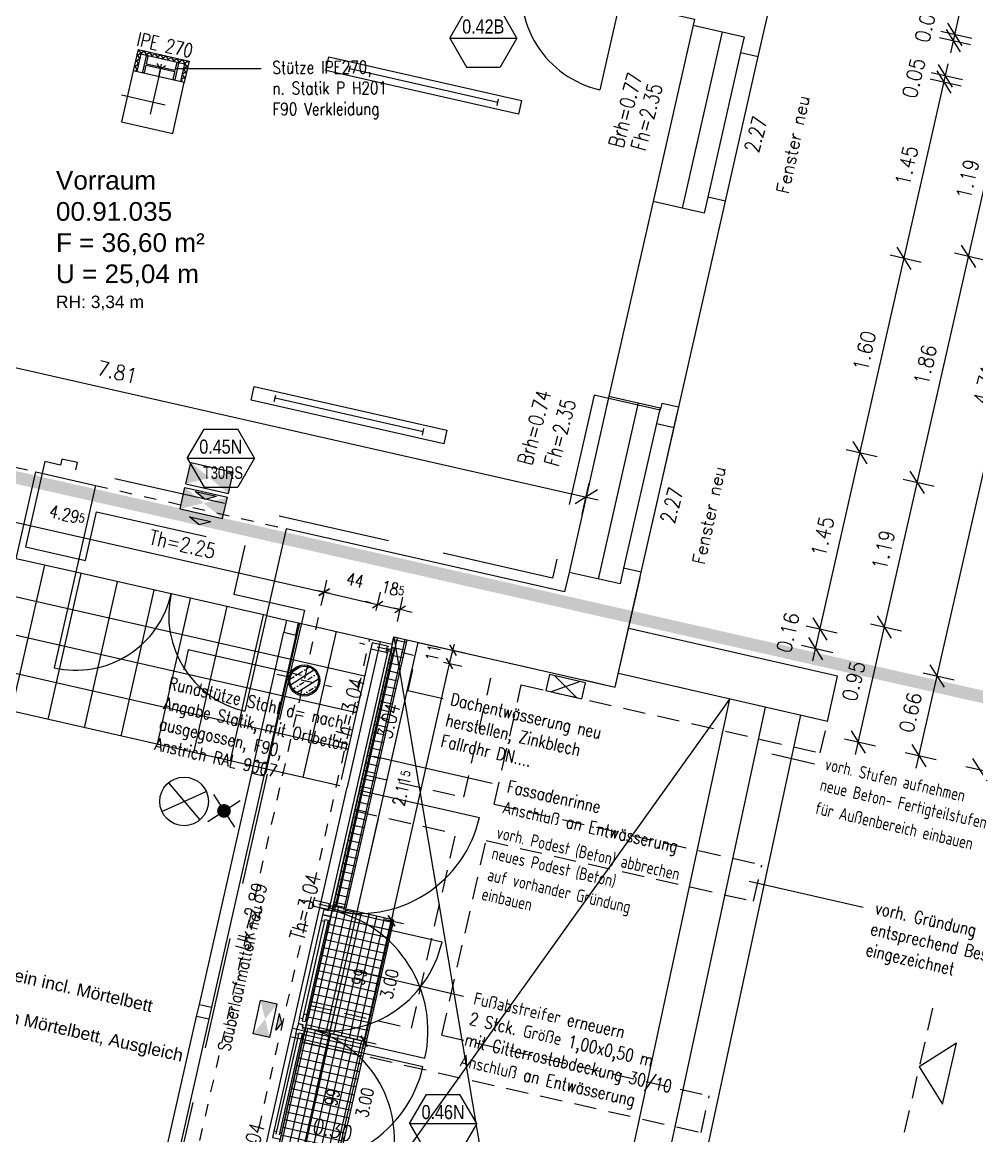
# Model space of a CAD drawing. Header units: metres. Extents: x -7 to 99688, y -10762 to -90.
# Drawn here: x 90.15 to 97.81, y -129.56 to -120.63 of the extents above; entities that cross this region are included whole.
import ezdxf
from ezdxf.enums import TextEntityAlignment as Align

# ---------------------------------------------------------------- set-up
doc = ezdxf.new("R2010")
doc.units = ezdxf.units.M
doc.header["$LTSCALE"] = 0.03
for name, pattern in [('AUSGEZOGEN', [0]), ('DOT', [0]), ('GESTRICHELT', [9, 6, -3]), ('GESTRICHELT2', [4.5, 3, -1.5]), ('STRICHPUNKT', [24, 12, -6, 0, -6])]:
    doc.linetypes.add(name, pattern=pattern)
doc.layers.get('0').update_dxf_attribs({"linetype": 'CONTINUOUS'})
doc.layers.get('Defpoints').update_dxf_attribs({"linetype": 'CONTINUOUS'})
for name, color, linetype in [('A_abriss', 44, '_ABBRUCH'), ('A_ACHSEN', 1, 'STRICHPUNKT'), ('A_ansicht', 9, 'CONTINUOUS'), ('A_bemaßung', 2, 'CONTINUOUS'), ('A_Deckenplan', 8, 'CONTINUOUS'), ('A_EINBAUTEN', 3, 'CONTINUOUS'), ('A_fenster', 7, 'CONTINUOUS'), ('A_Fußboden_2', 8, 'CONTINUOUS'), ('A_Höhen', 3, 'CONTINUOUS'), ('A_NR_TÜR', 1, 'CONTINUOUS'), ('A_räume', 5, 'CONTINUOUS'), ('A_schraffur', 10, 'CONTINUOUS'), ('A_Stahl', 5, 'CONTINUOUS'), ('A_text', 5, 'CONTINUOUS'), ('A_treppe', 3, 'CONTINUOUS'), ('A_Tuer_neu', 1, 'CONTINUOUS'), ('A_Tuernummer_neu', 10, 'CONTINUOUS'), ('A_TXT-TUER', 1, 'CONTINUOUS'), ('A_türen', 9, 'CONTINUOUS'), ('A_verdeckt', 8, 'GESTRICHELT2'), ('A_wände', 6, 'CONTINUOUS'), ('A_WÄNDE_NEU', 6, 'CONTINUOUS'), ('CKMA0002', 2, 'CONTINUOUS'), ('E__LEUCHTEN', 6, 'CONTINUOUS'), ('Standard', 7, 'AUSGEZOGEN')]:
    doc.layers.add(name, color=color, linetype=linetype)
doc.styles.add('arial-n', font='ARIALN.TTF')
doc.styles.add('BOLDSIMP_FNT', font='TXT.shx', dxfattribs={"width": 0.9, "height": 0.12})
doc.styles.add('NORM', font='simplex.shx', dxfattribs={"width": 0.7, "bigfont": 'bigfont.shx'})
doc.styles.add('PITSIMP8', font='PITSIMP8.SHX')
doc.styles.add('S70', font='DIN.SHX', dxfattribs={"width": 0.8, "height": 0.1})
doc.styles.add('SIMPLEX', font='simplex.shx', dxfattribs={"width": 0.8, "height": 0.1})
doc.styles.get("Standard").update_dxf_attribs({"font": 'txt', "height": 1})
doc.linetypes.add('_ABBRUCH', pattern='A,25,[101,cadkon.shx,S=3.5,R=0,X=0,Y=0],25', length=50)
doc.dimstyles.get("Standard").update_dxf_attribs({"dimtxt": 0.1, "dimasz": 0.05, "dimexe": 0.1, "dimexo": 0, "dimgap": 0.1, "dimtad": 1, "dimdec": 4, "dimrnd": 0.0025, "dimzin": 0, "dimdsep": 46, "dimtxsty": 'SIMPLEX', "dimblk": 'DIMCROSS', "dimblk1": 'DIMCROSS', "dimblk2": 'DIMCROSS', "dimsah": 1, "dimcen": 2.5, "dimdle": 0.025, "dimclrd": 1, "dimclre": 1, "dimclrt": 6, "dimadec": 0, "dimazin": 0, "dimtfac": 1, "dimtdec": 4, "dimtix": 1, "dimtmove": 2, "dimatfit": 3, "dimfxl": 1, "dimtvp": 1, "dimtolj": 1, "dimtzin": 0, "dimarcsym": 0})

# ---------------------------------------------------------------- blocks, each defined once
blk = doc.blocks.new('SLASH1')
at = {"layer": 'A_bemaßung', "color": 2, "linetype": 'Continuous'}
for p, q in [((0, -0.14068), (0, 0.11466)), ((0.07663, 0.07663), (-0.07319, -0.07319))]:
    blk.add_line(p, q, dxfattribs=at)
blk = doc.blocks.new('DIMCROSS')
at = {"color": 0, "linetype": 'ByBlock'}
blk.add_line((-1, 0), (1, 0), dxfattribs=at)
at = {"linetype": 'ByBlock'}
blk.add_line((-0.707107, -0.707107), (0.707107, 0.707107), dxfattribs=at)
blk = doc.blocks.new('*D78')
at = {"layer": 'CKMA0002', "color": 1, "lineweight": -2}
for p, q in [((88.4305, -124.2578), (92.5221, -125.1858)), ((92.5598, -125.2456), (92.5929, -125.0993))]:
    blk.add_line(p, q, dxfattribs=at)
at = {"layer": 'Defpoints', "color": 0}
for p in [(92.5708, -125.1968), (88.1384, -125.3195), (92.5078, -125.4748)]:
    blk.add_point(p, dxfattribs=at)
at = {"layer": 'CKMA0002', "color": 1, "lineweight": -2, "xscale": 0.05, "yscale": 0.05, "zscale": 0.05}
for p, rotation in [((88.3817, -124.2468), 167.2217543798648), ((92.5708, -125.1968), 347.2217543798648)]:
    blk.add_blockref('DIMCROSS', p, dxfattribs=dict(at, rotation=rotation))
at = {"layer": 'CKMA0002', "color": 6, "insert": (90.5095, -124.5755), "char_height": 0.1, "attachment_point": 5, "rotation": 347.22175, "style": 'SIMPLEX'}
blk.add_mtext('\\A1;4.29{\\A1\\H0.7x\\S5;}', dxfattribs=at)
blk = doc.blocks.new('*D79')
at = {"layer": 'CKMA0002', "color": 1, "lineweight": -2}
for p, q in [((92.6196, -125.2079), (92.9512, -125.2831)), ((92.9889, -125.3429), (93.022, -125.1966))]:
    blk.add_line(p, q, dxfattribs=at)
at = {"layer": 'Defpoints', "color": 0}
for p in [(92.9999, -125.2942), (92.5078, -125.4748), (92.9369, -125.5721)]:
    blk.add_point(p, dxfattribs=at)
at = {"layer": 'CKMA0002', "color": 1, "lineweight": -2, "xscale": 0.05, "yscale": 0.05, "zscale": 0.05}
for p, rotation in [((92.5708, -125.1968), 167.2217543798648), ((92.9999, -125.2942), 347.2217543798648)]:
    blk.add_blockref('DIMCROSS', p, dxfattribs=dict(at, rotation=rotation))
at = {"layer": 'CKMA0002', "color": 6, "insert": (92.8186, -125.0992), "char_height": 0.1, "attachment_point": 5, "rotation": 347.22175, "style": 'SIMPLEX'}
blk.add_mtext('\\A1;44{\\A1\\H0.7x\\S;}', dxfattribs=at)
blk = doc.blocks.new('*D80')
at = {"layer": 'CKMA0002', "color": 1, "lineweight": -2}
for p, q in [((92.9512, -125.2831), (92.9024, -125.272)), ((93.1575, -125.4324), (93.2017, -125.2374)), ((92.9999, -125.2942), (93.1796, -125.3349)), ((93.2284, -125.346), (93.2771, -125.357))]:
    blk.add_line(p, q, dxfattribs=at)
at = {"layer": 'Defpoints', "color": 0}
for p in [(93.1796, -125.3349), (92.9369, -125.5721), (93.1298, -125.5547)]:
    blk.add_point(p, dxfattribs=at)
at = {"layer": 'CKMA0002', "color": 1, "lineweight": -2, "xscale": 0.05, "yscale": 0.05, "zscale": 0.05}
for p, rotation in [((92.9999, -125.2942), 347.2217543798648), ((93.1796, -125.3349), 167.2217543798648)]:
    blk.add_blockref('DIMCROSS', p, dxfattribs=dict(at, rotation=rotation))
at = {"layer": 'CKMA0002', "color": 6, "insert": (93.123, -125.1683), "char_height": 0.1, "attachment_point": 5, "rotation": 347.22175, "style": 'SIMPLEX'}
blk.add_mtext('\\A1;18{\\A1\\H0.7x\\S5;}', dxfattribs=at)
blk = doc.blocks.new('*D86')
at = {"layer": 'CKMA0002', "color": 1, "lineweight": -2}
for p, q in [((92.6826, -129.7134), (92.8794, -128.8455)), ((92.8417, -128.7857), (92.988, -128.8188))]:
    blk.add_line(p, q, dxfattribs=at)
at = {"layer": 'Defpoints', "color": 0}
for p in [(92.6013, -128.7311), (92.8905, -128.7967), (92.3822, -129.6966)]:
    blk.add_point(p, dxfattribs=at)
at = {"layer": 'CKMA0002', "color": 1, "lineweight": -2, "xscale": 0.05, "yscale": 0.05, "zscale": 0.05}
for p, rotation in [((92.8905, -128.7967), 77.2217543797739), ((92.6715, -129.7622), 257.2217543797739)]:
    blk.add_blockref('DIMCROSS', p, dxfattribs=dict(at, rotation=rotation))
at = {"layer": 'CKMA0002', "color": 3, "insert": (92.6347, -129.2463), "char_height": 0.1, "attachment_point": 5, "rotation": 77.22175, "style": 'SIMPLEX'}
blk.add_mtext('\\A1;99{\\A1\\H0.7x\\S;}', dxfattribs=at)
blk = doc.blocks.new('*D87')
at = {"layer": 'CKMA0002', "color": 1, "lineweight": -2}
for p, q in [((93.0607, -127.8202), (93.207, -127.8534)), ((92.9016, -128.748), (93.0984, -127.88))]:
    blk.add_line(p, q, dxfattribs=at)
at = {"layer": 'Defpoints', "color": 0}
for p in [(92.8202, -127.7656), (93.1095, -127.8312), (92.6013, -128.7311)]:
    blk.add_point(p, dxfattribs=at)
at = {"layer": 'CKMA0002', "color": 1, "lineweight": -2, "xscale": 0.05, "yscale": 0.05, "zscale": 0.05}
for p, rotation in [((93.1095, -127.8312), 77.2217543797739), ((92.8905, -128.7967), 257.2217543797739)]:
    blk.add_blockref('DIMCROSS', p, dxfattribs=dict(at, rotation=rotation))
at = {"layer": 'CKMA0002', "color": 3, "insert": (92.8537, -128.2808), "char_height": 0.1, "attachment_point": 5, "rotation": 77.22175, "style": 'SIMPLEX'}
blk.add_mtext('\\A1;99{\\A1\\H0.7x\\S;}', dxfattribs=at)
blk = doc.blocks.new('*D88')
at = {"layer": 'CKMA0002', "color": 1, "lineweight": -2}
for p, q in [((93.5285, -125.7576), (93.6748, -125.7907)), ((93.1205, -127.7825), (93.5662, -125.8174))]:
    blk.add_line(p, q, dxfattribs=at)
at = {"layer": 'Defpoints', "color": 0}
for p in [(93.2881, -125.703), (93.5773, -125.7686), (92.8202, -127.7656)]:
    blk.add_point(p, dxfattribs=at)
at = {"layer": 'CKMA0002', "color": 1, "lineweight": -2, "xscale": 0.05, "yscale": 0.05, "zscale": 0.05}
for p, rotation in [((93.5773, -125.7686), 77.2217543797739), ((93.1095, -127.8312), 257.2217543797739)]:
    blk.add_blockref('DIMCROSS', p, dxfattribs=dict(at, rotation=rotation))
at = {"layer": 'CKMA0002', "color": 3, "insert": (93.1971, -126.7668), "char_height": 0.1, "attachment_point": 5, "rotation": 77.22175, "style": 'SIMPLEX'}
blk.add_mtext('\\A1;2.11{\\A1\\H0.7x\\S5;}', dxfattribs=at)
blk = doc.blocks.new('*D89')
at = {"layer": 'CKMA0002', "color": 1, "lineweight": -2}
for p, q in [((93.504, -125.6395), (93.699, -125.6838)), ((93.5773, -125.7686), (93.6015, -125.6616)), ((93.5773, -125.7686), (93.5773, -125.7686)), ((93.5773, -125.7686), (93.5773, -125.7686))]:
    blk.add_line(p, q, dxfattribs=at)
at = {"layer": 'Defpoints', "color": 0}
for p in [(93.3124, -125.5961), (93.2881, -125.703), (93.6015, -125.6616)]:
    blk.add_point(p, dxfattribs=at)
at = {"layer": 'CKMA0002', "color": 1, "lineweight": -2, "xscale": 0.05, "yscale": 0.05, "zscale": 0.05}
for p, rotation in [((93.6015, -125.6616), 257.2217543797739), ((93.5773, -125.7686), 77.2217543797739)]:
    blk.add_blockref('DIMCROSS', p, dxfattribs=dict(at, rotation=rotation))
at = {"layer": 'CKMA0002', "color": 3, "insert": (93.4431, -125.682), "char_height": 0.1, "attachment_point": 5, "rotation": 77.22175, "style": 'SIMPLEX'}
blk.add_mtext('\\A1;11{\\A1\\H0.7x\\S;}', dxfattribs=at)
blk = doc.blocks.new('PU1')
at = {"color": 3}
for p, q in [((-118.6, -55.3), (-118.6, 69.7)), ((-118.6, 69.7), (131.4, 69.7)), ((131.4, -55.3), (131.4, 69.7)), ((-118.6, -55.3), (131.4, -55.3)), ((-56.1, -86.6), (68.9, -86.6)), ((6.4, -117.8), (-56.1, -86.6)), ((6.4, -117.8), (68.9, -86.6))]:
    blk.add_line(p, q, dxfattribs=at)
for points in [[(-118.6, 69.7), (-118.6, -55.3), (131.4, -55.3), (131.4, 69.7)], [(68.9, -86.6), (-56.1, -86.6), (6.4, -117.8)]]:
    blk.add_solid(points, dxfattribs=at)
blk = doc.blocks.new('wand1x26W')
at = {"layer": 'E__LEUCHTEN', "color": 6}
for p, q in [((-270, 120), (-270, -120)), ((270, 120), (-270, 120)), ((-191, 120), (191, -120)), ((191, 120), (-191, -120)), ((270, -120), (270, 120)), ((-270, -120), (270, -120))]:
    blk.add_line(p, q, dxfattribs=at)
blk = doc.blocks.new('I541')
for p, q in [((-2.4, -1.8), (2.4, 1.8)), ((-2.4, 1.8), (2.4, -1.8))]:
    blk.add_line(p, q)
blk.add_circle((0, 0), 3)
blk = doc.blocks.new('Sich.beleuchtung')
at = {"layer": 'E__LEUCHTEN', "color": 3}
for p, q in [((-100.1, 100.1), (100.1, -100.1)), ((-100.1, -100.1), (100.1, 100.1))]:
    blk.add_line(p, q, dxfattribs=at)
at = {"layer": 'E__LEUCHTEN', "color": 3, "const_width": 50}
blk.add_lwpolyline([(-25, 0, 1), (25, 0, 1)], format="xyb", close=True, dxfattribs=at)
blk = doc.blocks.new('Keller_bibo')
at = {"layer": 'A_verdeckt', "linetype": 'GESTRICHELT', "ltscale": 5}
for points in [[(94.7359, -223.6156), (94.403, -225.0833), (90.5789, -224.2159), (90.5921, -224.1573), (90.4666, -224.1289), (90.4556, -224.1776), (90.3288, -224.1489), (90.1739, -224.8316), (90.6566, -224.941), (90.7451, -224.5509), (91.9349, -224.8208), (91.8464, -225.2109), (92.412, -225.3392), (90.8913, -232.0439), (87.9071, -231.367)], [(98.0681, -233.2343), (97.6356, -233.1363), (97.5819, -233.3731), (95.0711, -232.8036), (95.1248, -232.5667), (94.7206, -232.475), (94.6274, -232.8858), (92.1106, -232.315), (92.2037, -231.9042), (91.9103, -231.8376), (93.3254, -225.5991), (94.9055, -225.9575), (95.4146, -223.7131), (95.2796, -223.6825), (95.2674, -223.7361), (94.7359, -223.6156)]]:
    blk.add_lwpolyline(points, dxfattribs=at)
blk = doc.blocks.new('Tür-Nr')
at = {"layer": 'A_NR_TÜR'}
for p, q in [((-0.0573, -108.8652), (0.0772, -108.6321)), ((0.0772, -108.6321), (0.3468, -108.6321)), ((0.4812, -108.8652), (0.3468, -108.6321)), ((-0.0573, -108.8652), (0.4812, -108.8652)), ((-0.0573, -108.8652), (0.0772, -109.0983)), ((0.4812, -108.8652), (0.3468, -109.0983)), ((0.0772, -109.0983), (0.3468, -109.0983))]:
    blk.add_line(p, q, dxfattribs=at)
at = {"layer": 'A_TXT-TUER', "style": 'arial-n', "flags": 4}
blk.add_attdef('TÜR-NR.', text='', height=0.1129, dxfattribs=at).set_placement((0.2114, -108.7723), align=Align.MIDDLE_CENTER)
at = {"layer": 'A_TXT-TUER', "style": 'NORM', "width": 0.7}
for tag, flags, p in [('BRANDSCHUTZ', 4, (0.2287, -108.9809)), ('DIN', 5, (0.214, -109.1983)), ('ABMESSUNG', 5, (0.214, -109.3327)), ('MATERIAL', 5, (0.214, -109.4671)), ('WANDART', 5, (0.214, -109.6015)), ('ZARGE', 5, (0.214, -109.7359)), ('SCHLOSS', 5, (0.214, -109.8703)), ('BESCHLÄGE', 5, (0.214, -110.0047)), ('SONSTIGES', 5, (0.214, -110.1391))]:
    blk.add_attdef(tag, text='', height=0.0784, dxfattribs=dict(at, flags=flags)).set_placement(p, align=Align.MIDDLE_CENTER)
blk = doc.blocks.new('2DEL_458')
for p, q in [((-0.3844, -0.2363), (-0.3844, 0.2363)), ((0.3844, -0.2363), (0.3844, 0.2363)), ((-0.3844, 0), (0.3844, 0))]:
    blk.add_line(p, q)
blk.add_lwpolyline([(-0.5, -0.5), (0.5, -0.5), (0.5, 0.5), (-0.5, 0.5)], close=True)
at = {"style": 'PITSIMP8', "flags": 9}
for tag, p in [('BEZEICHNUNG', (-0.0298, 0.1793)), ('RAUM/GRUPPE', (-0.0298, 0.1593)), ('POS.NR.G-LV', (-0.0298, 0.1393)), ('FABRIKAT', (-0.0298, 0.1193)), ('KENNUNG', (-0.0298, 0.0793)), ('LEISTUNG', (-0.0298, 0.0593)), ('TYP', (-0.0298, 0.0993)), ('VOLUMENSTROM', (-0.0298, 0.0393)), ('DRUCK/-STUFE', (-0.0298, 0.0193)), ('ANSCHLUSS', (-0.0298, -0.0007)), ('TEMPERATUR', (-0.0298, -0.0607)), ('GROESSE', (-0.0298, -0.0207)), ('DN', (-0.0298, -0.0407)), ('SCHUTZART', (-0.0298, -0.1007)), ('DREHZAHL', (-0.0298, -0.0807)), ('SPANNUNG/FREQUENZ', (-0.0298, -0.1207)), ('GEWICHT', (-0.0298, -0.1407)), ('FREI', (-0.0298, -0.1607)), ('FREI', (-0.0298, -0.1807)), ('FREI', (-0.0298, -0.2007))]:
    blk.add_attdef(tag, text='', height=0.01, dxfattribs=at).set_placement(p, align=Align.MIDDLE)

msp = doc.modelspace()

# ---------------------------------------------------------------- hatches: boundary and pattern name
at = {"layer": 'A_EINBAUTEN'}
h = msp.add_hatch(dxfattribs=at)
h.set_pattern_fill('NET', color=1, scale=0.02, style=0)
h.set_pattern_definition([(347.22175, (79.00248, -136.30521), (0.01404482, 0.06192732), []), (77.22175, (79.00248, -136.30521), (-0.06192732, 0.01404482), [])])
h.paths.add_polyline_path([(92.74489, -127.72804), (92.64475, -127.70533), (93.13241, -125.55525), (93.23255, -125.57796)])
h = msp.add_hatch(dxfattribs=at)
h.set_pattern_fill('NET', color=1, scale=0.02, style=0)
h.set_pattern_definition([(347.2182, (92.090505, -125.46212), (0.0140487, 0.0619264), []), (77.2182, (92.090505, -125.46212), (-0.0619264, 0.0140487), [])])
h.paths.add_polyline_path([(92.42126, -128.69028), (92.90887, -128.80089), (93.13008, -127.82566), (92.64247, -127.71506)])
h = msp.add_hatch(dxfattribs=at)
h.set_pattern_fill('NET', color=1, scale=0.02, style=0)
h.set_pattern_definition([(167.2199, (87.381815, -126.3012), (-0.01404683, -0.06192686), []), (257.2199, (87.381815, -126.3012), (0.06192686, -0.01404683), [])])
h.paths.add_polyline_path([(92.19999, -129.6655), (92.68761, -129.7761), (92.90882, -128.80088), (92.4212, -128.69027)])
at = {"layer": 'A_schraffur'}
h = msp.add_hatch(dxfattribs=at)
h.set_pattern_fill('ANSI37', color=256, scale=0.01, style=0)
h.set_pattern_definition([(32.21975, (92.4926, -115.042113), (-0.01692808, 0.0268608), []), (122.21975, (92.4926, -115.042113), (-0.0268608, -0.01692808), [])])
h.paths.add_polyline_path([(91.09966, -120.87993), (91.45072, -120.95956), (91.44181, -120.99886), (91.47257, -120.99886), (91.48662, -120.93694), (91.07704, -120.84404), (91.03833, -121.0147), (91.06759, -121.02134)])
h.paths.add_polyline_path([(91.47257, -120.99886), (91.44181, -120.99886), (91.41864, -121.10097), (91.44789, -121.1076)])
h = msp.add_hatch(dxfattribs=at)
h.set_pattern_fill('BETON_1', color=256, scale=0.02, style=0)
h.set_pattern_definition([(32.22175, (78.763195, -136.45602), (-0.0426558, 0.06767926), []), (32.22175, (78.81836, -136.46853), (-0.00881617, 0.08900716), [0.04, -0.02, 0, -0.02])])
edge = h.paths.add_edge_path()
edge.add_arc((92.41046, -125.90386), 0.115, 0, 360)

# ---------------------------------------------------------------- linework, layer by layer
at = {"layer": 'A_abriss', "ltscale": 0.3}
for p, q in [((92.26821, -125.4204), (92.24608, -125.51793)), ((92.34362, -125.54006), (92.36574, -125.44254)), ((92.01159, -126.55166), (92.24608, -125.51793)), ((92.34361, -125.54006), (92.10914, -126.5738)), ((92.24608, -125.51793), (92.34362, -125.54006)), ((91.91028, -131.83757), (93.32537, -125.59903)), ((93.1166, -125.61284), (92.63217, -127.74853)), ((93.01906, -125.59073), (92.75365, -126.76094)), ((93.12978, -125.55465), (94.35169, -132.80376)), ((91.71477, -131.79321), (95.82586, -126.05304)), ((91.56929, -128.50177), (91.9895, -126.64921)), ((92.087, -126.67133), (91.66682, -128.52386)), ((92.31565, -128.69188), (92.75365, -126.76094)), ((92.85112, -126.78307), (92.41313, -128.71402)), ((92.85116, -126.78305), (93.81661, -127.00206)), ((92.53466, -127.72642), (92.63213, -127.74855)), ((91.12688, -130.45221), (91.54717, -128.59928)), ((91.6447, -128.6214), (91.22441, -130.47434)), ((91.86228, -130.69084), (92.30031, -128.75989)), ((92.30031, -128.75989), (92.31565, -128.69188)), ((92.30031, -128.75989), (92.39777, -128.78201)), ((92.31565, -128.69188), (92.41312, -128.714)), ((92.39777, -128.78201), (92.41312, -128.714)), ((92.41316, -128.714), (93.37864, -128.93301)), ((92.39778, -128.78201), (91.95979, -130.71295)), ((92.3978, -128.78201), (93.36328, -129.00102))]:
    msp.add_line(p, q, dxfattribs=at)
for points in [[(92.01159, -126.55166), (92.10914, -126.5738), (92.087, -126.67133), (91.9895, -126.64921), (92.01159, -126.55166)], [(91.5693, -128.50175), (91.66682, -128.52386), (91.6447, -128.6214), (91.54718, -128.59928), (91.5693, -128.50175)]]:
    msp.add_lwpolyline(points, dxfattribs=at)
for centre, radius, start, end in [((92.85116, -126.78305), 0.99002, 257.218843, 347.219282), ((92.41316, -128.714), 0.98999, 347.219282, 77.220722), ((92.3978, -128.78201), 0.99002, 257.219099, 347.220231)]:
    msp.add_arc(centre, radius, start, end, dxfattribs=at)
at = {"layer": 'A_ACHSEN', "ltscale": 0.1}
for p, q in [((90.99831, -132.12956), (92.56671, -125.21497)), ((93.28812, -125.70304), (92.85699, -125.60524)), ((92.19103, -125.85409), (92.62988, -125.95363)), ((92.82021, -127.76564), (92.38909, -127.66784))]:
    msp.add_line(p, q, dxfattribs=at)
at = {"layer": 'A_ansicht', "color": 9, "linetype": 'Continuous'}
for p, q in [((95.53013, -120.64934), (95.20941, -122.06333)), ((95.78921, -122.06156), (96.05241, -120.9011)), ((94.8555, -123.62359), (94.53482, -125.0376)), ((95.11458, -125.03583), (95.37779, -123.87535))]:
    msp.add_line(p, q, dxfattribs=at)
at = {"layer": 'A_ansicht', "color": 2, "linetype": 'Continuous'}
for p, q in [((96.68892, -125.87045), (95.01366, -125.48638)), ((96.60991, -126.23247), (94.93075, -125.84749)), ((96.60991, -126.23247), (96.68892, -125.87045))]:
    msp.add_line(p, q, dxfattribs=at)
at = {"layer": 'A_bemaßung', "linetype": 'Continuous'}
for p, q in [((96.83383, -126.49739), (99.27955, -115.71514)), ((97.32145, -126.60798), (99.76716, -115.82574)), ((97.5971, -120.87209), (98.00632, -119.06802)), ((96.49113, -125.74792), (97.5772, -120.95984)), ((86.95839, -122.68324), (94.7695, -124.455))]:
    msp.add_line(p, q, dxfattribs=at)
at = {"layer": 'A_Deckenplan', "linetype": 'GESTRICHELT'}
for p, q in [((93.69143, -126.84076), (93.90822, -125.88504)), ((93.93523, -126.89607), (94.15202, -125.94035)), ((94.15202, -125.94035), (96.5497, -126.48423)), ((96.5497, -126.48423), (96.60991, -126.23247)), ((92.89711, -126.66058), (93.69143, -126.84076)), ((92.81611, -126.94983), (93.62507, -127.13333)), ((93.93523, -126.89607), (96.08072, -127.38275)), ((93.27113, -128.6937), (93.62507, -127.13333)), ((93.51493, -128.749), (93.86887, -127.18864)), ((93.86887, -127.18864), (96.01438, -127.67532)), ((96.01438, -127.67532), (96.08072, -127.38275)), ((92.45949, -128.50958), (93.27113, -128.69369)), ((93.51493, -128.749), (95.66041, -129.23567)), ((92.39313, -128.80215), (95.59406, -129.52825)), ((95.59406, -129.52825), (95.66041, -129.23567))]:
    msp.add_line(p, q, dxfattribs=at)
at = {"layer": 'A_EINBAUTEN'}
for points in [[(92.74489, -127.72804), (92.64475, -127.70533), (93.13241, -125.55525), (93.23255, -125.57796)], [(92.42126, -128.69028), (92.90887, -128.80089), (93.13008, -127.82566), (92.64247, -127.71506)], [(92.19999, -129.6655), (92.68761, -129.7761), (92.90882, -128.80088), (92.4212, -128.69027)]]:
    msp.add_lwpolyline(points, close=True, dxfattribs=at)
msp.add_polyline3d([(91.11177, -121.02675, 0), (91.12932, -121.03073, 0), (91.14326, -120.96929, 0), (91.37146, -121.02105, 0), (91.35753, -121.08249, 0), (91.37508, -121.08647, 0), (91.40494, -120.95482, 0), (91.38739, -120.95083, 0), (91.37345, -121.01227, 0), (91.14525, -120.96051, 0), (91.15919, -120.89907, 0), (91.14163, -120.89509, 0), (91.11177, -121.02675, 0), (91.11177, -121.02675, 0), (91.12932, -121.03073, 0), (91.14326, -120.96929, 0), (91.37146, -121.02105, 0), (91.35753, -121.08249, 0), (91.37508, -121.08647, 0), (91.40494, -120.95482, 0), (91.38739, -120.95083, 0), (91.37345, -121.01227, 0), (91.14525, -120.96051, 0), (91.15919, -120.89907, 0), (91.14163, -120.89509, 0), (91.11177, -121.02675, 0)], dxfattribs=at)
at = {"layer": 'A_fenster', "color": 10, "linetype": 'Continuous'}
for p, q in [((95.76418, -120.70242), (95.44347, -122.11644)), ((95.91095, -120.86901), (95.64774, -122.02945)), ((95.08956, -123.6767), (94.76884, -125.09066)), ((95.23634, -123.84328), (94.97313, -125.00373))]:
    msp.add_line(p, q, dxfattribs=at)
at = {"layer": 'A_fenster', "color": 1}
for p, q in [((93.07761, -125.62993), (93.08834, -125.63236)), ((93.1173, -125.68992), (92.66048, -127.70377)), ((92.94468, -125.65077), (92.70687, -126.69913)), ((93.06655, -125.67869), (93.07728, -125.68113)), ((93.07031, -125.66211), (93.11127, -125.67141)), ((93.07385, -125.64651), (93.11481, -125.6558)), ((93.10751, -125.68798), (93.10263, -125.68688)), ((93.11857, -125.63922), (93.1137, -125.63812)), ((92.59871, -127.74103), (92.60943, -127.74346)), ((92.59871, -127.74103), (92.60943, -127.74346)), ((92.60247, -127.72445), (92.64343, -127.73374)), ((92.60601, -127.70884), (92.64697, -127.71814)), ((92.60977, -127.69227), (92.6205, -127.6947)), ((92.63967, -127.75032), (92.63479, -127.74921)), ((92.63967, -127.75032), (92.63479, -127.74921)), ((92.65073, -127.70156), (92.64585, -127.70045)), ((92.37228, -128.61252), (92.54928, -127.83235)), ((92.61267, -127.84673), (92.43567, -128.6269)), ((92.43167, -128.66701), (92.42679, -128.6659)), ((92.34352, -128.7393), (92.16653, -129.51948)), ((92.22992, -129.53386), (92.40691, -128.75368))]:
    msp.add_line(p, q, dxfattribs=at)
at = {"layer": 'A_fenster', "color": 2}
for p, q in [((93.08063, -125.66622), (92.61718, -127.70933)), ((93.10598, -125.67198), (92.64253, -127.71508)), ((92.61718, -127.70933), (92.64253, -127.71508)), ((92.57698, -127.82033), (92.39273, -128.63254)), ((92.60233, -127.82608), (92.41808, -128.63829)), ((92.57698, -127.82033), (92.60233, -127.82608)), ((92.40532, -128.5768), (92.43068, -128.58256)), ((92.39273, -128.63254), (92.41808, -128.63829)), ((92.18632, -129.54229), (92.3706, -128.73006)), ((92.21168, -129.54804), (92.39596, -128.73581)), ((92.3706, -128.73006), (92.39596, -128.73581)), ((92.39369, -128.69428), (92.41905, -128.70004))]:
    msp.add_line(p, q, dxfattribs=at)
at = {"layer": 'A_fenster', "color": 1}
for points in [[(92.95577, -125.60201), (92.94471, -125.65078), (93.06661, -125.67843), (93.07767, -125.62967)], [(93.1332, -125.64254), (93.12214, -125.6913), (93.10751, -125.68798), (93.11857, -125.63922)], [(92.4768, -127.71337), (92.48787, -127.66461), (92.60977, -127.69227), (92.59871, -127.74103)], [(92.65429, -127.75364), (92.66536, -127.70488), (92.65073, -127.70156), (92.63967, -127.75032)]]:
    msp.add_lwpolyline(points, close=True, dxfattribs=at)
at = {"layer": 'A_fenster', "color": 2}
msp.add_lwpolyline([(92.63811, -127.73458), (92.62373, -127.79797), (92.56034, -127.78359), (92.57029, -127.73971), (92.60833, -127.74834), (92.61275, -127.72883)], close=True, dxfattribs=at)
for points in [[(92.57302, -127.83774), (92.54928, -127.83235), (92.56034, -127.78359), (92.62373, -127.79797), (92.61267, -127.84673), (92.59838, -127.84349)], [(92.39594, -128.68454), (92.39594, -128.68454), (92.40036, -128.66504), (92.36233, -128.65641), (92.3579, -128.67591)], [(92.39604, -128.61791), (92.37228, -128.61252), (92.36233, -128.65641), (92.40036, -128.66504), (92.39594, -128.68454), (92.42129, -128.69029), (92.43567, -128.6269), (92.4214, -128.62366)], [(92.36728, -128.74469), (92.34352, -128.7393), (92.35348, -128.69542), (92.3579, -128.67591)], [(92.39594, -128.68454), (92.42129, -128.69029), (92.40691, -128.75368), (92.39264, -128.75044)], [(92.19028, -129.52487), (92.16653, -129.51948), (92.15547, -129.56824), (92.21885, -129.58262), (92.22992, -129.53386), (92.21563, -129.53062)]]:
    msp.add_lwpolyline(points, dxfattribs=at)
at = {"layer": 'A_Fußboden_2'}
for p, q in [((92.89486, -125.87018), (88.25235, -124.81728)), ((90.06271, -126.15054), (90.3282, -124.98029)), ((90.35528, -126.21692), (90.62076, -125.04666)), ((92.82851, -126.16275), (88.18599, -125.10985)), ((90.64784, -126.28329), (90.91333, -125.11303)), ((90.64784, -126.28329), (90.91333, -125.11303)), ((90.94041, -126.34966), (91.20589, -125.1794)), ((91.23297, -126.41603), (91.49846, -125.24578)), ((91.52554, -126.4824), (91.79103, -125.31215)), ((92.76216, -126.45532), (88.11964, -125.40242)), ((91.81811, -126.54877), (92.08359, -125.37852)), ((92.11067, -126.61515), (92.37616, -125.44489)), ((92.40324, -126.68152), (92.66872, -125.51126)), ((92.6958, -126.74789), (88.05329, -125.69499))]:
    msp.add_line(p, q, dxfattribs=at)
at = {"layer": 'A_räume', "linetype": 'GESTRICHELT', "ltscale": 5, "const_width": 0.1}
msp.add_lwpolyline([(104.8449, -127.62167), (85.06791, -123.13505), (84.35798, -126.38768), (70.55892, -123.27383)], dxfattribs=at)
at = {"layer": 'A_Stahl'}
for radius in [0.125, 0.115]:
    msp.add_circle((92.41046, -125.90386), radius, dxfattribs=at)
at = {"layer": 'A_text'}
for p, q in [((92.0641, -120.99886), (91.3765, -120.99886)), ((91.47935, -125.65967), (91.44336, -125.8183)), ((92.38724, -125.86564), (91.47935, -125.65967)), ((93.27992, -125.81616), (93.24176, -125.98444)), ((93.24176, -125.98444), (93.52552, -126.0488)), ((92.96827, -126.51113), (93.91965, -126.7269)), ((96.50388, -126.57534), (96.16242, -126.49651)), ((95.97913, -127.51352), (96.89597, -127.72145)), ((93.68895, -128.43778), (92.77087, -128.22582))]:
    msp.add_line(p, q, dxfattribs=at)
at = {"layer": 'A_text', "color": 5, "linetype": 'GESTRICHELT'}
msp.add_line((97.45042, -128.53306), (95.91988, -135.28057), dxfattribs=at)
at = {"layer": 'A_text', "color": 7}
for p, q in [((97.64304, -128.81401), (97.34393, -129.00251)), ((97.53244, -129.30162), (97.64304, -128.81401)), ((97.34393, -129.00251), (97.53244, -129.30162))]:
    msp.add_line(p, q, dxfattribs=at)
at = {"layer": 'A_treppe', "color": 10}
for p, q in [((94.74798, -131.05803), (95.82586, -126.05304)), ((95.0329, -131.12266), (96.11073, -126.11844)), ((95.3173, -131.18718), (96.39495, -126.18371))]:
    msp.add_line(p, q, dxfattribs=at)
at = {"layer": 'A_Tuer_neu'}
for p, q in [((90.5772, -125.03684), (90.40355, -125.80235)), ((92.1082, -125.38409), (90.5772, -125.03684)), ((92.1082, -125.38409), (91.93459, -126.14964)), ((92.62373, -127.79797), (93.51605, -128.00041))]:
    msp.add_line(p, q, dxfattribs=at)
for centre, radius, start, end in [((90.5772, -125.03684), 0.78495, 257.219187, 347.219256), ((92.1082, -125.38409), 0.78495, 167.222366, 257.222196), ((92.62373, -127.79797), 0.91499, 257.217999, 347.218177), ((92.21885, -129.58262), 0.91501, 347.218177, 77.220751)]:
    msp.add_arc(centre, radius, start, end, dxfattribs=at)
at = {"layer": 'A_türen', "linetype": 'Continuous'}
for p, q in [((94.96136, -120.3768), (94.78222, -121.16665)), ((92.1082, -125.38409), (90.5772, -125.03684))]:
    msp.add_line(p, q, dxfattribs=at)
msp.add_arc((94.96138, -120.37682), 0.80995, 167.217688, 257.219279, dxfattribs=at)
at = {"layer": 'A_verdeckt'}
for p, q in [((88.72643, -123.88419), (90.25744, -124.23146)), ((90.73526, -124.33983), (92.26628, -124.6871))]:
    msp.add_line(p, q, dxfattribs=at)
at = {"layer": 'A_wände', "linetype": 'Continuous'}
for p, q in [((92.26628, -124.6871), (92.1082, -125.3841)), ((94.49942, -125.19362), (92.26628, -124.6871)), ((94.97313, -125.00373), (94.94437, -125.13049)), ((95.11454, -125.03581), (94.97313, -125.00373)), ((94.53482, -125.0376), (94.49942, -125.19362)), ((94.94437, -125.13049), (94.53482, -125.0376)), ((94.90549, -125.95745), (95.11454, -125.03581)), ((92.1082, -125.3841), (92.26821, -125.4204)), ((92.36574, -125.44254), (93.01906, -125.59073)), ((93.01906, -125.59073), (93.11659, -125.61284)), ((93.11659, -125.61284), (93.12978, -125.55465)), ((93.12978, -125.55465), (94.90549, -125.95745))]:
    msp.add_line(p, q, dxfattribs=at)
at = {"layer": 'A_wände'}
msp.add_line((92.26821, -125.4204), (92.36574, -125.44254), dxfattribs=at)
at = {"layer": 'A_wände', "linetype": 'GESTRICHELT', "ltscale": 0.3}
msp.add_line((91.51682, -131.83264), (92.9369, -125.5721), dxfattribs=at)
at = {"layer": 'A_wände', "linetype": 'Continuous'}
for points in [[(96.19839, -120.25747), (96.06181, -120.22649), (96.03307, -120.35326), (95.85753, -120.31344), (95.85531, -120.32321), (95.63105, -120.27235), (95.61998, -120.32109), (95.00562, -120.18174), (94.96136, -120.3768), (95.0979, -120.40774), (95.12189, -120.50546), (95.5412, -120.60056), (95.53013, -120.64934), (95.93971, -120.74224), (95.91095, -120.86901), (96.05241, -120.9011), (96.19839, -120.25747)], [(91.03833, -121.0147), (90.94541, -121.42427), (91.35499, -121.5172), (91.4479, -121.1076), (91.03833, -121.0147)], [(95.61898, -122.15625), (95.20941, -122.06333), (94.8555, -123.62359), (95.26511, -123.71649), (95.23634, -123.84328), (95.37779, -123.87535), (95.78921, -122.06156), (95.64774, -122.02945), (95.61898, -122.15625)], [(90.73526, -124.33983), (90.5772, -125.03685), (90.09934, -124.92846), (90.25743, -124.23147), (90.73526, -124.33983)]]:
    msp.add_lwpolyline(points, dxfattribs=at)
at = {"layer": 'A_WÄNDE_NEU'}
for p, q in [((91.07704, -120.84404), (91.03833, -121.0147)), ((91.09966, -120.87993), (91.06759, -121.02134)), ((91.07704, -120.84404), (91.48662, -120.93694)), ((91.09966, -120.87993), (91.45072, -120.95956)), ((91.45072, -120.95956), (91.41864, -121.10096)), ((91.48662, -120.93694), (91.44789, -121.1076))]:
    msp.add_line(p, q, dxfattribs=at)
at = {"layer": 'Standard', "color": 7, "linetype": 'AUSGEZOGEN'}
for p, q in [((91.25709, -120.99962), (91.23042, -120.95731)), ((91.25709, -120.99962), (91.26567, -120.96179)), ((91.25709, -120.99962), (91.2983, -120.97365)), ((91.24313, -121.06116), (91.25709, -120.99962))]:
    msp.add_line(p, q, dxfattribs=at)
at = {"layer": 'Standard', "color": 7, "linetype": 'STRICHPUNKT'}
for p, q in [((91.25419, -121.0124), (91.13916, -121.5195)), ((90.94312, -121.20844), (91.45021, -121.32346))]:
    msp.add_line(p, q, dxfattribs=at)

# ---------------------------------------------------------------- block references
at = {"layer": 'A_bemaßung', "color": 7}
for p, rotation in [((97.63028, -120.72583), 77.22), ((97.63028, -120.72583), 77.22), ((97.61923, -120.77457), 77.22), ((97.55508, -121.05737), 77.22), ((97.54402, -121.10616), 77.22), ((97.54402, -121.10616), 77.22), ((97.22329, -122.52013), 77.22), ((97.22329, -122.52013), 77.22), ((97.73966, -122.50396), 77.22), ((97.73966, -122.50396), 77.22), ((96.86937, -124.08039), 77.22), ((96.86937, -124.08039), 77.22), ((97.32824, -124.31778), 77.22), ((97.32824, -124.31778), 77.22), ((94.67196, -124.43288), 347.2200000000001), ((96.54865, -125.49439), 77.22), ((96.54865, -125.49439), 77.22), ((97.065, -125.47821), 77.22), ((97.065, -125.47821), 77.22), ((96.51325, -125.6504), 77.22), ((97.48849, -125.87162), 77.22), ((97.48849, -125.87162), 77.22), ((96.85595, -126.39986), 77.22), ((97.34358, -126.51046), 77.22), ((97.83119, -126.62106), 77.22)]:
    msp.add_blockref('SLASH1', p, dxfattribs=dict(at, rotation=rotation))
at = {"layer": 'A_Tuernummer_neu'}
ref = msp.add_blockref('Tür-Nr', (93.63563, -11.88721), dxfattribs=at)
ref.add_attrib('TÜR-NR.', '0.42B', dxfattribs={"layer": 'A_TXT-TUER', "height": 0.112896, "style": 'arial-n'}).set_placement((93.84698, -120.65955), align=Align.MIDDLE_CENTER)
ref = msp.add_blockref('Tür-Nr', (91.52974, -15.25643), dxfattribs=at)
ref.add_attrib('TÜR-NR.', '0.45N', dxfattribs={"layer": 'A_TXT-TUER', "height": 0.112896, "style": 'arial-n'}).set_placement((91.74109, -124.02877), align=Align.MIDDLE_CENTER)
ref.add_attrib('BRANDSCHUTZ', 'T30RS', dxfattribs={"layer": 'A_TXT-TUER', "height": 0.1, "style": 'arial-n', "width": 0.9}).set_placement((91.7584, -124.23736), align=Align.MIDDLE_CENTER)
ref = msp.add_blockref('Tür-Nr', (93.31306, -20.59309), dxfattribs=at)
ref.add_attrib('TÜR-NR.', '0.46N', dxfattribs={"layer": 'A_TXT-TUER', "height": 0.112896, "style": 'arial-n'}).set_placement((93.52441, -129.36543), align=Align.MIDDLE_CENTER)
at = {"layer": 'A_verdeckt', "linetype": 'GESTRICHELT'}
msp.add_blockref('Keller_bibo', (0, 100), dxfattribs=at)
at = {"layer": 'E__LEUCHTEN', "color": 7, "linetype": 'Continuous', "ltscale": 5, "xscale": -1.584999999999992, "yscale": 0.1119999999999948, "zscale": 1.585, "rotation": 347.2245311306652}
for p in [(93.36959, -121.1333), (92.77021, -123.77588)]:
    msp.add_blockref('2DEL_458', p, dxfattribs=at)
at = {"layer": 'E__LEUCHTEN', "color": 7}
for name, p, xscale, yscale, zscale, rotation in [('PU1', (91.63972, -124.28737), 0.001399470505641177, 0.001399470505930367, 0.001399470506, 347.1894577236388), ('PU1', (91.59379, -124.48984), 0.001399470505641177, 0.001399470505930367, 0.001399470506, 347.1894577236388), ('Sich.beleuchtung', (91.76673, -126.95041), 0.001098735000002128, 0.001098734999999351, 0.001098735, 347.6524336641262), ('PU1', (92.1029, -128.62798), 0.001099999999995537, 0.001100000000008095, 0.0011, 77.62313159334457)]:
    msp.add_blockref(name, p, dxfattribs=dict(at, xscale=xscale, yscale=yscale, zscale=zscale, rotation=rotation))
at = {"layer": 'E__LEUCHTEN', "color": 2}
for name, p, xscale, yscale, zscale, rotation in [('wand1x26W', (94.50794, -125.95403), 0.0005500000000026705, 0.0005500000000040473, 0.00055, 347.2193749380455), ('I541', (91.44662, -126.87439), 0.06499999999999899, 0.06499999999999773, 0.065, 347.2217543797802)]:
    msp.add_blockref(name, p, dxfattribs=dict(at, xscale=xscale, yscale=yscale, zscale=zscale, rotation=rotation))

# ---------------------------------------------------------------- texts
at = {"layer": 'A_abriss', "ltscale": 0.3, "style": 'SIMPLEX', "width": 0.8}
for s, p in [('Fh=3.04', (92.76885, -126.15027)), ('3.04', (93.08746, -126.22889)), ('Th=3.04', (92.41922, -127.71814)), ('Uk=2.89', (91.98592, -127.79622)), ('Th=3.04', (91.96588, -129.71712))]:
    msp.add_text(s, height=0.12, rotation=75, dxfattribs=at).set_placement(p, align=Align.MIDDLE_CENTER)
at = {"layer": 'A_bemaßung', "color": 7, "linetype": 'Continuous', "style": 'BOLDSIMP_FNT', "width": 0.9}
for s, rotation, p in [('0.05', 76.9, (97.45839, -120.80554)), ('0.05', 76.9, (97.35707, -121.25226)), ('1.45', 76.9, (97.30019, -121.95506)), ('1.19', 76.9, (97.78838, -122.06316)), ('1.60', 76.9, (96.96286, -123.44217)), ('1.86', 76.9, (97.45048, -123.55278)), ('7.81', 346.9, (90.72956, -123.48736)), ('4.71', 76.9, (97.92764, -123.70948)), ('1.45', 76.9, (96.62554, -124.9293)), ('1.19', 76.9, (97.11371, -125.03739)), ('0.16', 76.9, (96.34826, -125.69971)), ('0.95', 76.9, (96.87532, -126.08847)), ('0.66', 76.9, (97.33085, -126.34046))]:
    msp.add_text(s, height=0.12, rotation=rotation, dxfattribs=at).set_placement(p, align=Align.BOTTOM_LEFT)
at = {"layer": 'A_bemaßung', "color": 7, "linetype": 'DOT', "style": 'BOLDSIMP_FNT', "width": 0.9}
msp.add_text('0.30', height=0.12, rotation=347.2, dxfattribs=at).set_placement((92.45997, -129.5653), align=Align.BOTTOM_LEFT)
at = {"layer": 'A_Höhen', "linetype": 'Continuous', "style": 'SIMPLEX', "width": 0.8}
for s, rotation, p in [('Brh=0.77', 75, (94.98856, -121.32966)), ('Fh=2.35', 75, (95.15828, -121.38401)), ('2.27', 75, (96.03389, -121.52529)), ('Brh=0.74', 75, (94.25639, -123.87501)), ('Fh=2.35', 75, (94.46174, -123.91538)), ('2.27', 75, (95.35926, -124.49955)), ('Th=2.25', 347.2, (91.43331, -124.81091))]:
    msp.add_text(s, height=0.12, rotation=rotation, dxfattribs=at).set_placement(p, align=Align.MIDDLE_CENTER)
at = {"layer": 'A_räume', "linetype": 'Continuous', "insert": (90.41841, -121.81768), "char_height": 0.15, "width": 6.6459, "attachment_point": 1}
msp.add_mtext('\\fArial|b0|i0|c0|p34;Vorraum\\P00.91.035\\PF = 36,60 m²\\PU = 25,04 m\\P\\H0.1;RH: 3,34 m', dxfattribs=at)
at = {"layer": 'A_räume', "linetype": 'Continuous', "insert": (88.79642, -126.72491), "char_height": 0.15, "width": 6.6459, "attachment_point": 1, "rotation": 347.219775}
msp.add_mtext('{\\fArial|b0|i0|c0|p34;Windfang \\P00.91.034\\PF = 44,38 m² \\PU = 31,27 m\\P\\H0.6667x;RH: 3,00 m\\PFB: Abbruch vorh. Werkstein incl. Mörtelbett\\Pbis OK Rohfußboden \\PNeuverlegung Werkstein im Mörtelbett, Ausgleich\\PW:  Putz, Anstrich\\PD:   Anstrich Rohdecke}', dxfattribs=at)
at = {"layer": 'A_text', "width": 0.8}
for s, rotation, style, p in [('Dachentwässerung neu', 347.221754, 'SIMPLEX', (93.57469, -126.09962)), ('herstellen, Zinkblech', 347.221754, 'SIMPLEX', (93.53677, -126.26681)), ('Fallrohr DN....', 347.221754, 'SIMPLEX', (93.49886, -126.43399)), ('vorh. Stufen aufnehmen', 347, 'S70', (96.58041, -126.61987)), ('Fassadenrinne ', 347.221754, 'SIMPLEX', (94.03069, -126.79981)), ('neue Beton- Fertigteilstufen ', 347, 'S70', (96.54185, -126.7869)), ('Anschluß an Entwässerung', 347.221754, 'SIMPLEX', (93.99278, -126.96699)), ('für Außenbereich einbauen', 347, 'S70', (96.50076, -126.97115)), ('vorh. Podest (Beton) abbrechen', 347, 'S70', (93.94598, -127.16929)), ('neues Podest (Beton)', 347, 'S70', (93.90767, -127.33521)), ('auf vorhander Gründung ', 347, 'S70', (93.87343, -127.50748)), ('einbauen', 347, 'S70', (93.82627, -127.66103)), ('Sauberlaufmatten neu', 77.221754, 'SIMPLEX', (91.81239, -128.88495)), ('vorh. Gründung', 347.221754, 'SIMPLEX', (96.984, -127.77418)), ('entsprechend Bestandsplan', 347.221754, 'SIMPLEX', (96.94608, -127.94136)), ('eingezeichnet', 347.221754, 'SIMPLEX', (96.90816, -128.10854)), ('Fußabstreifer erneuern', 347.21997, 'SIMPLEX', (93.76291, -128.50062)), ('2 Stck. Größe 1,00x0,50 m', 347, 'SIMPLEX', (93.72819, -128.66162)), ('mit Gitterrostabdeckung 30/10', 347, 'SIMPLEX', (93.68963, -128.82866)), ('Anschluß an Entwässerung', 347, 'SIMPLEX', (93.65106, -128.99569))]:
    msp.add_text(s, height=0.1, rotation=rotation, dxfattribs=dict(at, style=style)).set_placement(p)
at = {"layer": 'A_text', "insert": (92.15482, -120.93841), "char_height": 0.1, "width": 2.4872, "attachment_point": 1, "rotation": 0.219752, "style": 'SIMPLEX'}
msp.add_mtext('Stütze IPE270, \\Pn. Statik P H201\\PF90 Verkleidung', dxfattribs=at)
at = {"layer": 'A_text', "linetype": 'Continuous', "char_height": 0.1, "width": 1.1421, "attachment_point": 1, "rotation": 77.625678}
for insert in [(96.19831, -121.98552), (95.52434, -124.95992)]:
    msp.add_mtext('{\\Fsimplex.shx;Fenster neu}', dxfattribs=dict(at, insert=insert))
at = {"layer": 'A_text', "linetype": 'Continuous', "insert": (91.33488, -125.87482), "char_height": 0.1, "width": 1.7609, "attachment_point": 1, "rotation": 347.221754, "style": 'SIMPLEX'}
msp.add_mtext('Rundstütze Stahl d= nach Angabe Statik, mit Ortbeton ausgegossen, F90,\\PAnstrich RAL 9007 ', dxfattribs=at)
at = {"layer": 'CKMA0002', "color": 6, "style": 'SIMPLEX', "width": 0.8}
for p in [(93.11632, -128.46645), (92.91889, -129.4173)]:
    msp.add_text('3.00', height=0.1, rotation=77.221754, dxfattribs=at).set_placement(p)
at = {"layer": 'Standard', "color": 7, "linetype": 'AUSGEZOGEN', "style": 'SIMPLEX', "width": 0.717355}
msp.add_text('IPE 270', height=0.11, rotation=347.2, dxfattribs=at).set_placement((91.05907, -120.81081), (91.50244, -120.91154), align=Align.FIT)

# ---------------------------------------------------------------- dimensions: what is measured, and where the dimension line sits
at = {"layer": 'CKMA0002'}
for base, p1, p2, angle, text, override, picture, middle in [((92.57082, -125.19685), (88.13845, -125.31951), (92.50779, -125.47475), 347.221754, '4.29{\\A1\\H0.7x\\S5;}', {"dimexo": 0.234965, "dimse1": 1}, '*D78', (90.50945, -124.57553)), ((92.99993, -125.29417), (92.50779, -125.47475), (92.9369, -125.57209), 347.221754, '44{\\A1\\H0.7x\\S;}', {"dimexo": 0.234979, "dimse1": 1}, '*D79', (92.81855, -125.09922)), ((93.17962, -125.33492), (92.9369, -125.57209), (93.12978, -125.55465), 347.221754, '18{\\A1\\H0.7x\\S5;}', {"dimexo": 0.125315, "dimse1": 1}, '*D80', (93.12295, -125.16826)), ((93.60151, -125.66165), (93.2881, -125.70304), (93.31236, -125.59607), 77.221754, '11{\\A1\\H0.7x\\S;}', {"dimexo": 0.196493, "dimse1": 1, "dimclrt": 3}, '*D89', (93.4431, -125.68196)), ((93.57725, -125.76862), (92.82021, -127.76564), (93.2881, -125.70304), 77.221754, '2.11{\\A1\\H0.7x\\S5;}', {"dimexo": 0.246498, "dimse1": 1, "dimclrt": 3}, '*D88', (93.19707, -126.76675)), ((93.10946, -127.83124), (92.60127, -128.73112), (92.82021, -127.76564), 77.221754, '99{\\A1\\H0.7x\\S;}', {"dimexo": 0.246595, "dimse1": 1, "dimclrt": 3}, '*D87', (92.85369, -128.2808)), ((92.8905, -128.79672), (92.38224, -129.6966), (92.60127, -128.73112), 77.221754, '99{\\A1\\H0.7x\\S;}', {"dimexo": 0.246573, "dimse1": 1, "dimclrt": 3}, '*D86', (92.63473, -129.24628))]:
    dim = msp.add_linear_dim(base=base, p1=p1, p2=p2, angle=angle, text=text, dimstyle='Standard', override=override, dxfattribs=at)
    dim.commit()
    dim.dimension.update_dxf_attribs({"geometry": picture, "text_midpoint": middle})

doc.saveas('drawing.dxf')
